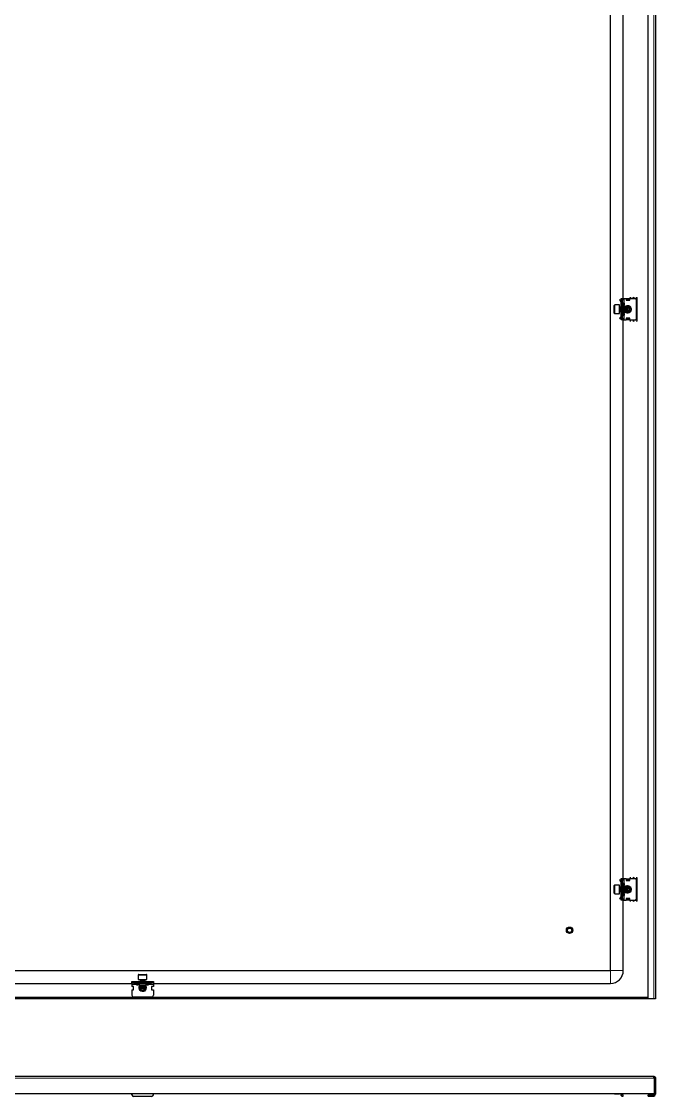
# Model space of a CAD drawing. Header units: millimetres. Extents: x -918 to 2344, y -1328 to 1192.
# Drawn here: x 1606 to 2344, y -1310 to -59 of the extents above; entities that cross this region are included whole.
import ezdxf

# ---------------------------------------------------------------- set-up
doc = ezdxf.new("R2010")
doc.units = ezdxf.units.MM

msp = doc.modelspace()

# ---------------------------------------------------------------- linework, layer by layer
at = {"color": 7, "linetype": 'Continuous', "lineweight": 25}
for p, q in [((2335.67, -1196.11), (2335.67, 958.89)), ((2344.17, 958.89), (2344.17, -1196.11)), ((2291.67, -1163.11), (2291.67, 925.89)), ((2306.67, -381.11), (2306.67, 143.89)), ((2302.61, -382.47), (2302.25, -382.82)), ((2303.23, -383.8), (2302.25, -382.82)), ((2303.58, -383.44), (2302.61, -382.47)), ((2303.23, -383.8), (2303.58, -383.44)), ((2303.67, -383.11), (2303.67, -383.5)), ((2303.67, -384.86), (2304.17, -384.86)), ((2303.67, -384.86), (2303.67, -388.36)), ((2303.96, -382.4), (2304.17, -382.19)), ((2304.17, -381.11), (2306.17, -381.11)), ((2304.17, -381.38), (2304.17, -381.11)), ((2304.17, -405.84), (2304.17, -381.38)), ((2305.17, -383.11), (2305.17, -404.11)), ((2306.17, -381.11), (2306.17, -383.11)), ((2306.17, -381.11), (2307.67, -381.11)), ((2306.17, -404.11), (2306.17, -383.11)), ((2307.67, -386.61), (2306.17, -386.61)), ((2307.67, -381.11), (2310.17, -381.11)), ((2308.17, -386.61), (2307.67, -386.61)), ((2308.17, -388.61), (2308.17, -386.61)), ((2310.17, -381.11), (2310.17, -383.11)), ((2310.17, -383.11), (2314.17, -383.11)), ((2310.42, -381.49), (2310.92, -381.13)), ((2310.92, -381.49), (2310.42, -381.84)), ((2310.42, -381.84), (2310.42, -381.49)), ((2310.42, -382.75), (2310.42, -381.84)), ((2310.42, -383.11), (2310.42, -382.75)), ((2310.92, -381.13), (2310.92, -381.49)), ((2310.92, -381.13), (2313.42, -381.13)), ((2310.92, -381.49), (2313.42, -381.49)), ((2313.42, -381.49), (2313.42, -381.13)), ((2313.42, -381.13), (2313.92, -381.49)), ((2313.92, -381.84), (2313.42, -381.49)), ((2313.92, -381.49), (2313.92, -381.84)), ((2313.92, -381.84), (2313.92, -382.75)), ((2313.92, -382.75), (2313.92, -383.11)), ((2313.97, -381.23), (2313.97, -383.11)), ((2314.17, -381.23), (2313.97, -381.23)), ((2314.17, -383.11), (2314.17, -381.11)), ((2314.17, -381.11), (2320.17, -381.11)), ((2314.67, -381.11), (2314.67, -380.86)), ((2322.17, -404.11), (2322.17, -383.11)), ((2322.67, -406.36), (2322.67, -380.86)), ((2296.17, -398.01), (2296.17, -389.21)), ((2302.17, -388.61), (2296.77, -388.61)), ((2296.77, -398.61), (2302.17, -398.61)), ((2302.17, -398.61), (2302.17, -388.61)), ((2302.78, -390.61), (2302.42, -390.61)), ((2302.42, -396.61), (2302.78, -396.61)), ((2303.17, -391.16), (2302.78, -390.61)), ((2302.78, -392.46), (2302.78, -390.61)), ((2302.78, -396.61), (2302.78, -392.46)), ((2302.78, -396.61), (2303.17, -396.05)), ((2303.56, -390.61), (2303.17, -391.16)), ((2303.17, -392.67), (2303.17, -391.16)), ((2303.17, -396.05), (2303.17, -392.67)), ((2303.17, -396.05), (2303.56, -396.61)), ((2303.78, -390.61), (2303.56, -390.61)), ((2303.56, -392.46), (2303.56, -390.61)), ((2303.56, -396.61), (2303.56, -392.46)), ((2303.56, -396.61), (2303.78, -396.61)), ((2304.17, -388.36), (2303.67, -388.36)), ((2303.67, -388.36), (2303.67, -390.61)), ((2303.67, -396.61), (2303.67, -398.86)), ((2303.67, -398.86), (2304.17, -398.86)), ((2303.67, -398.86), (2303.67, -402.36)), ((2304.17, -391.16), (2303.78, -390.61)), ((2303.78, -392.46), (2303.78, -390.61)), ((2303.78, -396.61), (2303.78, -392.46)), ((2303.78, -396.61), (2304.17, -396.05)), ((2306.49, -389.58), (2308.17, -388.61)), ((2308.17, -398.61), (2306.49, -397.64)), ((2306.67, -389.47), (2306.67, -388.36)), ((2306.67, -388.36), (2307.17, -388.36)), ((2308.17, -389.61), (2306.67, -389.61)), ((2306.67, -397.61), (2308.17, -397.61)), ((2306.67, -398.86), (2306.67, -397.74)), ((2307.17, -398.86), (2306.67, -398.86)), ((2307.17, -388.36), (2308.17, -388.36)), ((2308.17, -398.86), (2307.17, -398.86)), ((2308.17, -397.61), (2308.17, -389.61)), ((2308.56, -390.61), (2308.17, -391.16)), ((2308.17, -396.05), (2308.56, -396.61)), ((2308.17, -400.61), (2308.17, -398.61)), ((2308.78, -390.61), (2308.56, -390.61)), ((2308.56, -392.46), (2308.56, -390.61)), ((2308.56, -396.61), (2308.56, -392.46)), ((2308.56, -396.61), (2308.78, -396.61)), ((2309.17, -391.16), (2308.78, -390.61)), ((2308.78, -392.46), (2308.78, -390.61)), ((2308.78, -396.61), (2308.78, -392.46)), ((2308.78, -396.61), (2309.17, -396.05)), ((2309.56, -390.61), (2309.17, -391.16)), ((2309.17, -392.67), (2309.17, -391.16)), ((2309.17, -396.05), (2309.17, -392.67)), ((2309.17, -396.05), (2309.56, -396.61)), ((2309.78, -390.61), (2309.56, -390.61)), ((2309.56, -392.46), (2309.56, -390.61)), ((2309.56, -396.61), (2309.56, -392.46)), ((2309.56, -396.61), (2309.78, -396.61)), ((2310.17, -391.16), (2309.78, -390.61)), ((2309.78, -392.46), (2309.78, -390.61)), ((2309.78, -396.61), (2309.78, -392.46)), ((2309.78, -396.61), (2310.17, -396.05)), ((2310.09, -391.05), (2310.34, -390.92)), ((2310.34, -396.3), (2310.09, -396.16)), ((2310.56, -390.61), (2310.17, -391.16)), ((2310.17, -392.67), (2310.17, -391.16)), ((2310.17, -396.05), (2310.17, -392.67)), ((2310.17, -396.05), (2310.56, -396.61)), ((2310.78, -390.61), (2310.56, -390.61)), ((2310.56, -392.46), (2310.56, -390.61)), ((2310.56, -396.61), (2310.56, -392.46)), ((2310.56, -396.61), (2310.78, -396.61)), ((2311.17, -391.16), (2310.78, -390.61)), ((2310.78, -392.46), (2310.78, -390.61)), ((2310.78, -396.61), (2310.78, -392.46)), ((2310.78, -396.61), (2311.17, -396.05)), ((2311.38, -390.86), (2311, -390.93)), ((2311.56, -390.61), (2311.17, -391.16)), ((2311.17, -392.67), (2311.17, -391.16)), ((2311.17, -396.05), (2311.17, -392.67)), ((2311.17, -396.05), (2311.56, -396.61)), ((2311.61, -390.61), (2311.56, -390.61)), ((2311.56, -392.46), (2311.56, -390.61)), ((2311.56, -396.61), (2311.56, -392.46)), ((2311.56, -396.61), (2311.61, -396.61)), ((2312.17, -391.16), (2311.61, -390.61)), ((2311.61, -396.61), (2311.61, -390.61)), ((2311.61, -396.61), (2312.17, -396.05)), ((2312.69, -391.05), (2311.86, -390.86)), ((2312.17, -396.05), (2312.17, -391.16)), ((2303.23, -403.42), (2302.25, -404.39)), ((2302.61, -404.75), (2302.25, -404.39)), ((2303.58, -403.77), (2302.61, -404.75)), ((2303.23, -403.42), (2303.58, -403.77)), ((2303.67, -402.36), (2304.17, -402.36)), ((2303.67, -404.11), (2303.67, -403.65)), ((2304.17, -405.02), (2303.96, -404.82)), ((2304.17, -406.11), (2304.17, -405.84)), ((2306.17, -406.11), (2304.17, -406.11)), ((2306.17, -400.61), (2307.67, -400.61)), ((2306.17, -404.11), (2306.17, -406.11)), ((2306.17, -406.11), (2307.67, -406.11)), ((2306.67, -1056.11), (2306.67, -406.11)), ((2307.67, -400.61), (2308.17, -400.61)), ((2307.67, -406.11), (2310.17, -406.11)), ((2314.17, -404.11), (2310.17, -404.11)), ((2310.17, -404.11), (2310.17, -406.11)), ((2310.42, -404.46), (2310.42, -404.11)), ((2310.42, -405.38), (2310.42, -404.46)), ((2310.42, -405.38), (2310.92, -405.73)), ((2310.42, -405.73), (2310.42, -405.38)), ((2310.92, -406.08), (2310.42, -405.73)), ((2313.42, -405.73), (2310.92, -405.73)), ((2310.92, -405.73), (2310.92, -406.08)), ((2313.42, -406.08), (2310.92, -406.08)), ((2313.42, -405.73), (2313.92, -405.38)), ((2313.42, -406.08), (2313.42, -405.73)), ((2313.92, -405.73), (2313.42, -406.08)), ((2313.92, -404.11), (2313.92, -404.46)), ((2313.92, -404.46), (2313.92, -405.38)), ((2313.92, -405.38), (2313.92, -405.73)), ((2313.97, -404.11), (2313.97, -405.99)), ((2313.97, -405.99), (2314.17, -405.99)), ((2314.17, -406.11), (2314.17, -404.11)), ((2314.17, -406.11), (2320.17, -406.11)), ((2314.67, -406.36), (2314.67, -406.11)), ((2302.61, -1057.47), (2302.25, -1057.82)), ((2303.23, -1058.8), (2302.25, -1057.82)), ((2303.58, -1058.44), (2302.61, -1057.47)), ((2303.23, -1058.8), (2303.58, -1058.44)), ((2303.67, -1058.11), (2303.67, -1058.5)), ((2303.67, -1059.86), (2304.17, -1059.86)), ((2303.67, -1059.86), (2303.67, -1063.36)), ((2303.96, -1057.4), (2304.17, -1057.19)), ((2304.17, -1056.11), (2306.17, -1056.11)), ((2304.17, -1056.38), (2304.17, -1056.11)), ((2304.17, -1080.84), (2304.17, -1056.38)), ((2305.17, -1058.11), (2305.17, -1079.11)), ((2306.17, -1056.11), (2306.17, -1058.11)), ((2306.17, -1056.11), (2307.67, -1056.11)), ((2306.17, -1079.11), (2306.17, -1058.11)), ((2307.67, -1061.61), (2306.17, -1061.61)), ((2307.67, -1056.11), (2310.17, -1056.11)), ((2308.17, -1061.61), (2307.67, -1061.61)), ((2308.17, -1063.61), (2308.17, -1061.61)), ((2310.17, -1056.11), (2310.17, -1058.11)), ((2310.17, -1058.11), (2314.17, -1058.11)), ((2310.42, -1056.49), (2310.92, -1056.13)), ((2310.92, -1056.49), (2310.42, -1056.84)), ((2310.42, -1056.84), (2310.42, -1056.49)), ((2310.42, -1057.75), (2310.42, -1056.84)), ((2310.42, -1058.11), (2310.42, -1057.75)), ((2310.92, -1056.13), (2310.92, -1056.49)), ((2310.92, -1056.13), (2313.42, -1056.13)), ((2310.92, -1056.49), (2313.42, -1056.49)), ((2313.42, -1056.49), (2313.42, -1056.13)), ((2313.42, -1056.13), (2313.92, -1056.49)), ((2313.92, -1056.84), (2313.42, -1056.49)), ((2313.92, -1056.49), (2313.92, -1056.84)), ((2313.92, -1056.84), (2313.92, -1057.75)), ((2313.92, -1057.75), (2313.92, -1058.11)), ((2313.97, -1056.23), (2313.97, -1058.11)), ((2314.17, -1056.23), (2313.97, -1056.23)), ((2314.17, -1056.11), (2320.17, -1056.11)), ((2314.17, -1058.11), (2314.17, -1056.11)), ((2314.67, -1056.11), (2314.67, -1055.86)), ((2322.17, -1079.11), (2322.17, -1058.11)), ((2322.67, -1081.36), (2322.67, -1055.86)), ((2296.17, -1073.01), (2296.17, -1064.21)), ((2302.17, -1063.61), (2296.77, -1063.61)), ((2296.77, -1073.61), (2302.17, -1073.61)), ((2302.17, -1073.61), (2302.17, -1063.61)), ((2302.78, -1065.61), (2302.42, -1065.61)), ((2302.42, -1071.61), (2302.78, -1071.61)), ((2303.17, -1066.16), (2302.78, -1065.61)), ((2302.78, -1067.46), (2302.78, -1065.61)), ((2302.78, -1071.61), (2302.78, -1067.46)), ((2302.78, -1071.61), (2303.17, -1071.05)), ((2303.56, -1065.61), (2303.17, -1066.16)), ((2303.17, -1067.67), (2303.17, -1066.16)), ((2303.17, -1071.05), (2303.17, -1067.67)), ((2303.17, -1071.05), (2303.56, -1071.61)), ((2303.78, -1065.61), (2303.56, -1065.61)), ((2303.56, -1067.46), (2303.56, -1065.61)), ((2303.56, -1071.61), (2303.56, -1067.46)), ((2303.56, -1071.61), (2303.78, -1071.61)), ((2304.17, -1063.36), (2303.67, -1063.36)), ((2303.67, -1063.36), (2303.67, -1065.61)), ((2303.67, -1071.61), (2303.67, -1073.86)), ((2303.67, -1073.86), (2304.17, -1073.86)), ((2303.67, -1073.86), (2303.67, -1077.36)), ((2304.17, -1066.16), (2303.78, -1065.61)), ((2303.78, -1067.46), (2303.78, -1065.61)), ((2303.78, -1071.61), (2303.78, -1067.46)), ((2303.78, -1071.61), (2304.17, -1071.05)), ((2306.17, -1075.61), (2307.67, -1075.61)), ((2306.49, -1064.58), (2308.17, -1063.61)), ((2308.17, -1073.61), (2306.49, -1072.64)), ((2306.67, -1064.47), (2306.67, -1063.36)), ((2306.67, -1063.36), (2307.17, -1063.36)), ((2308.17, -1064.61), (2306.67, -1064.61)), ((2306.67, -1072.61), (2308.17, -1072.61)), ((2306.67, -1073.86), (2306.67, -1072.74)), ((2307.17, -1073.86), (2306.67, -1073.86)), ((2307.17, -1063.36), (2308.17, -1063.36)), ((2308.17, -1073.86), (2307.17, -1073.86)), ((2307.67, -1075.61), (2308.17, -1075.61)), ((2308.17, -1072.61), (2308.17, -1064.61)), ((2308.56, -1065.61), (2308.17, -1066.16)), ((2308.17, -1071.05), (2308.56, -1071.61)), ((2308.17, -1075.61), (2308.17, -1073.61)), ((2308.78, -1065.61), (2308.56, -1065.61)), ((2308.56, -1067.46), (2308.56, -1065.61)), ((2308.56, -1071.61), (2308.56, -1067.46)), ((2308.56, -1071.61), (2308.78, -1071.61)), ((2309.17, -1066.16), (2308.78, -1065.61)), ((2308.78, -1067.46), (2308.78, -1065.61)), ((2308.78, -1071.61), (2308.78, -1067.46)), ((2308.78, -1071.61), (2309.17, -1071.05)), ((2309.56, -1065.61), (2309.17, -1066.16)), ((2309.17, -1067.67), (2309.17, -1066.16)), ((2309.17, -1071.05), (2309.17, -1067.67)), ((2309.17, -1071.05), (2309.56, -1071.61)), ((2309.78, -1065.61), (2309.56, -1065.61)), ((2309.56, -1067.46), (2309.56, -1065.61)), ((2309.56, -1071.61), (2309.56, -1067.46)), ((2309.56, -1071.61), (2309.78, -1071.61)), ((2310.17, -1066.16), (2309.78, -1065.61)), ((2309.78, -1067.46), (2309.78, -1065.61)), ((2309.78, -1071.61), (2309.78, -1067.46)), ((2309.78, -1071.61), (2310.17, -1071.05)), ((2310.09, -1066.05), (2310.34, -1065.92)), ((2310.34, -1071.3), (2310.09, -1071.16)), ((2310.56, -1065.61), (2310.17, -1066.16)), ((2310.17, -1067.67), (2310.17, -1066.16)), ((2310.17, -1071.05), (2310.17, -1067.67)), ((2310.17, -1071.05), (2310.56, -1071.61)), ((2310.78, -1065.61), (2310.56, -1065.61)), ((2310.56, -1067.46), (2310.56, -1065.61)), ((2310.56, -1071.61), (2310.56, -1067.46)), ((2310.56, -1071.61), (2310.78, -1071.61)), ((2311.17, -1066.16), (2310.78, -1065.61)), ((2310.78, -1067.46), (2310.78, -1065.61)), ((2310.78, -1071.61), (2310.78, -1067.46)), ((2310.78, -1071.61), (2311.17, -1071.05)), ((2311.38, -1065.86), (2311, -1065.93)), ((2311.56, -1065.61), (2311.17, -1066.16)), ((2311.17, -1067.67), (2311.17, -1066.16)), ((2311.17, -1071.05), (2311.17, -1067.67)), ((2311.17, -1071.05), (2311.56, -1071.61)), ((2311.61, -1065.61), (2311.56, -1065.61)), ((2311.56, -1067.46), (2311.56, -1065.61)), ((2311.56, -1071.61), (2311.56, -1067.46)), ((2311.56, -1071.61), (2311.61, -1071.61)), ((2312.17, -1066.16), (2311.61, -1065.61)), ((2311.61, -1071.61), (2311.61, -1065.61)), ((2311.61, -1071.61), (2312.17, -1071.05)), ((2312.69, -1066.05), (2311.86, -1065.86)), ((2312.17, -1071.05), (2312.17, -1066.16)), ((2303.23, -1078.42), (2302.25, -1079.39)), ((2302.61, -1079.75), (2302.25, -1079.39)), ((2303.58, -1078.77), (2302.61, -1079.75)), ((2303.23, -1078.42), (2303.58, -1078.77)), ((2303.67, -1077.36), (2304.17, -1077.36)), ((2303.67, -1079.11), (2303.67, -1078.65)), ((2304.17, -1080.02), (2303.96, -1079.82)), ((2304.17, -1081.11), (2304.17, -1080.84)), ((2306.17, -1081.11), (2304.17, -1081.11)), ((2306.17, -1079.11), (2306.17, -1081.11)), ((2306.17, -1081.11), (2307.67, -1081.11)), ((2306.67, -1163.11), (2306.67, -1081.11)), ((2307.67, -1081.11), (2310.17, -1081.11)), ((2314.17, -1079.11), (2310.17, -1079.11)), ((2310.17, -1079.11), (2310.17, -1081.11)), ((2310.42, -1079.46), (2310.42, -1079.11)), ((2310.42, -1080.38), (2310.42, -1079.46)), ((2310.42, -1080.38), (2310.92, -1080.73)), ((2310.42, -1080.73), (2310.42, -1080.38)), ((2310.92, -1081.08), (2310.42, -1080.73)), ((2313.42, -1080.73), (2310.92, -1080.73)), ((2310.92, -1080.73), (2310.92, -1081.08)), ((2313.42, -1081.08), (2310.92, -1081.08)), ((2313.42, -1080.73), (2313.92, -1080.38)), ((2313.42, -1081.08), (2313.42, -1080.73)), ((2313.92, -1080.73), (2313.42, -1081.08)), ((2313.92, -1079.11), (2313.92, -1079.46)), ((2313.92, -1079.46), (2313.92, -1080.38)), ((2313.92, -1080.38), (2313.92, -1080.73)), ((2313.97, -1079.11), (2313.97, -1080.99)), ((2313.97, -1080.99), (2314.17, -1080.99)), ((2314.17, -1081.11), (2314.17, -1079.11)), ((2314.17, -1081.11), (2320.17, -1081.11)), ((2314.67, -1081.36), (2314.67, -1081.11)), ((1202.67, -1163.11), (2291.67, -1163.11)), ((1734.67, -1177.61), (1734.67, -1175.61)), ((1734.67, -1175.61), (1734.94, -1175.61)), ((1734.94, -1175.61), (1759.4, -1175.61)), ((1742.17, -1168.21), (1742.17, -1173.61)), ((1742.17, -1173.61), (1751.79, -1173.61)), ((1742.77, -1167.61), (1751.23, -1167.61)), ((1744.17, -1173.86), (1744.17, -1174.22)), ((1744.17, -1174.22), (1744.72, -1174.61)), ((1744.17, -1174.22), (1746.02, -1174.22)), ((1744.72, -1174.61), (1744.17, -1175)), ((1744.17, -1175), (1744.17, -1175.22)), ((1744.17, -1175), (1746.02, -1175)), ((1744.17, -1175.22), (1744.72, -1175.61)), ((1744.17, -1175.22), (1746.02, -1175.22)), ((1744.72, -1174.61), (1746.23, -1174.61)), ((1746.02, -1174.22), (1750.17, -1174.22)), ((1746.02, -1175), (1750.17, -1175)), ((1746.02, -1175.22), (1750.17, -1175.22)), ((1746.23, -1174.61), (1749.61, -1174.61)), ((1749.61, -1174.61), (1750.17, -1174.22)), ((1750.17, -1175), (1749.61, -1174.61)), ((1749.61, -1175.61), (1750.17, -1175.22)), ((1750.17, -1174.22), (1750.17, -1173.86)), ((1750.17, -1175.22), (1750.17, -1175)), ((1751.23, -1167.61), (1751.57, -1167.61)), ((1751.79, -1173.61), (1752.17, -1173.61)), ((1752.17, -1173.61), (1752.17, -1168.21)), ((1759.4, -1175.61), (1759.67, -1175.61)), ((1759.67, -1175.61), (1759.67, -1177.61)), ((1202.67, -1178.11), (1734.67, -1178.11)), ((1736.67, -1177.61), (1734.67, -1177.61)), ((1734.67, -1177.61), (1734.67, -1179.11)), ((1734.67, -1179.11), (1734.67, -1181.61)), ((1736.67, -1181.61), (1734.67, -1181.61)), ((1734.67, -1185.61), (1734.67, -1191.61)), ((1734.67, -1185.61), (1736.67, -1185.61)), ((1757.67, -1176.61), (1736.67, -1176.61)), ((1736.67, -1177.61), (1757.67, -1177.61)), ((1736.67, -1185.61), (1736.67, -1181.61)), ((1740.17, -1177.61), (1740.17, -1179.11)), ((1740.17, -1178.11), (1743.03, -1178.11)), ((1740.17, -1179.11), (1740.17, -1179.61)), ((1740.17, -1179.61), (1742.17, -1179.61)), ((1742.17, -1179.61), (1743.14, -1177.93)), ((1743.17, -1178.11), (1743.17, -1179.61)), ((1743.17, -1179.61), (1751.17, -1179.61)), ((1744.72, -1179.61), (1744.17, -1180)), ((1744.17, -1180), (1744.17, -1180.22)), ((1744.17, -1180), (1746.02, -1180)), ((1744.17, -1180.22), (1744.72, -1180.61)), ((1744.17, -1180.22), (1746.02, -1180.22)), ((1744.72, -1180.61), (1744.17, -1181)), ((1744.17, -1181), (1744.17, -1181.22)), ((1744.17, -1181), (1746.02, -1181)), ((1744.17, -1181.22), (1744.72, -1181.61)), ((1744.17, -1181.22), (1746.02, -1181.22)), ((1744.72, -1181.61), (1744.17, -1182)), ((1744.17, -1182), (1744.17, -1182.22)), ((1744.17, -1182), (1746.02, -1182)), ((1744.17, -1182.22), (1744.72, -1182.61)), ((1744.17, -1182.22), (1746.02, -1182.22)), ((1744.72, -1182.61), (1744.17, -1183)), ((1744.17, -1183), (1744.17, -1183.05)), ((1744.17, -1183), (1746.02, -1183)), ((1744.17, -1183.05), (1744.72, -1183.61)), ((1744.17, -1183.05), (1749.94, -1183.05)), ((1744.49, -1182.44), (1744.42, -1182.82)), ((1744.42, -1183.3), (1744.6, -1184.13)), ((1744.48, -1181.78), (1744.61, -1181.53)), ((1744.72, -1180.61), (1746.23, -1180.61)), ((1744.72, -1181.61), (1746.23, -1181.61)), ((1744.72, -1182.61), (1746.23, -1182.61)), ((1744.72, -1183.61), (1749.43, -1183.61)), ((1746.02, -1180), (1750.17, -1180)), ((1746.02, -1180.22), (1750.17, -1180.22)), ((1746.02, -1181), (1750.17, -1181)), ((1746.02, -1181.22), (1750.17, -1181.22)), ((1746.02, -1182), (1750.17, -1182)), ((1746.02, -1182.22), (1750.17, -1182.22)), ((1746.02, -1183), (1750.17, -1183)), ((1746.23, -1180.61), (1749.61, -1180.61)), ((1746.23, -1181.61), (1749.61, -1181.61)), ((1746.23, -1182.61), (1749.61, -1182.61)), ((1749.43, -1183.61), (1749.61, -1183.61)), ((1750.17, -1180), (1749.61, -1179.61)), ((1749.61, -1180.61), (1750.17, -1180.22)), ((1750.17, -1181), (1749.61, -1180.61)), ((1749.61, -1181.61), (1750.17, -1181.22)), ((1750.17, -1182), (1749.61, -1181.61)), ((1749.61, -1182.61), (1750.17, -1182.22)), ((1750.17, -1183), (1749.61, -1182.61)), ((1749.61, -1183.61), (1750.17, -1183.05)), ((1749.72, -1181.53), (1749.86, -1181.78)), ((1749.94, -1183.05), (1750.17, -1183.05)), ((1750.17, -1180.22), (1750.17, -1180)), ((1750.17, -1181.22), (1750.17, -1181)), ((1750.17, -1182.22), (1750.17, -1182)), ((1750.17, -1183.05), (1750.17, -1183)), ((1751.17, -1179.61), (1751.17, -1178.11)), ((1751.2, -1177.93), (1752.17, -1179.61)), ((1751.3, -1178.11), (1754.17, -1178.11)), ((1752.17, -1179.61), (1754.17, -1179.61)), ((1754.17, -1179.11), (1754.17, -1177.61)), ((1754.17, -1179.61), (1754.17, -1179.11)), ((1759.67, -1177.61), (1757.67, -1177.61)), ((1759.67, -1181.61), (1757.67, -1181.61)), ((1757.67, -1181.61), (1757.67, -1185.61)), ((1757.67, -1185.61), (1759.67, -1185.61)), ((1759.67, -1177.61), (1759.67, -1179.11)), ((1759.67, -1178.11), (2291.67, -1178.11)), ((1759.67, -1179.11), (1759.67, -1181.61)), ((1759.67, -1185.61), (1759.67, -1191.61)), ((2335.67, -1194.61), (1158.67, -1194.61)), ((2335.67, -1196.11), (1158.67, -1196.11)), ((1736.67, -1193.61), (1757.67, -1193.61)), ((2342.07, -1196.11), (2335.67, -1196.11)), ((2344.17, -1196.11), (2342.07, -1196.11)), ((1152.27, -1286.06), (2342.07, -1286.06)), ((1741.38, -1285.76), (1741.38, -1286.06)), ((1741.38, -1285.76), (1752.95, -1285.76)), ((1752.95, -1286.06), (1752.95, -1285.76)), ((2305.88, -1285.76), (2305.88, -1286.06)), ((2305.88, -1285.76), (2317.04, -1285.76)), ((2317.04, -1285.76), (2317.45, -1285.76)), ((2317.45, -1286.06), (2317.45, -1285.76)), ((2342.41, -1287.69), (2342.47, -1288.16)), ((2342.47, -1288.16), (2342.47, -1306.06)), ((2344.17, -1288.16), (2342.67, -1288.16)), ((2342.67, -1288.16), (2342.67, -1306.96)), ((2344.17, -1288.16), (2344.17, -1306.96)), ((1151.87, -1306.06), (2342.47, -1306.06)), ((1734.67, -1307.56), (1734.67, -1306.06)), ((1757.67, -1309.56), (1736.67, -1309.56)), ((1759.67, -1307.56), (1759.67, -1306.06)), ((2296.77, -1306.56), (2302.17, -1306.56)), ((2302.17, -1306.56), (2302.17, -1306.06)), ((2303.67, -1306.56), (2304.17, -1306.56)), ((2304.17, -1307.56), (2304.17, -1306.06)), ((2304.17, -1308.56), (2304.17, -1307.56)), ((2304.17, -1308.56), (2305.17, -1309.56)), ((2306.17, -1309.56), (2305.17, -1309.56)), ((2306.17, -1307.56), (2306.17, -1306.06)), ((2306.17, -1307.56), (2306.17, -1309.56)), ((2335.67, -1309.06), (2335.67, -1307.56)), ((2335.67, -1307.56), (2342.07, -1307.56)), ((2335.67, -1309.06), (2342.07, -1309.06))]:
    msp.add_line(p, q, dxfattribs=at)
at = {"color": 8, "linetype": 'Continuous', "lineweight": 18}
for p, q in [((2342.07, 958.89), (2342.07, -1196.11)), ((2304.17, -383.11), (2303.67, -383.11)), ((2304.17, -382.61), (2303.96, -382.4)), ((2306.17, -383.11), (2305.17, -383.11)), ((2307.17, -388.36), (2307.17, -386.61)), ((2307.67, -386.61), (2307.67, -381.11)), ((2313.92, -382.75), (2310.42, -382.75)), ((2314.67, -380.86), (2318.67, -380.86)), ((2322.67, -380.86), (2318.67, -380.86)), ((2296.77, -388.61), (2296.77, -398.61)), ((2302.42, -390.61), (2302.42, -396.38)), ((2302.42, -396.38), (2302.42, -396.61)), ((2306.67, -389.61), (2306.67, -397.61)), ((2307.17, -400.61), (2307.17, -398.86)), ((2304.17, -404.11), (2303.67, -404.11)), ((2304.17, -404.61), (2303.96, -404.82)), ((2305.17, -404.11), (2306.17, -404.11)), ((2307.67, -406.11), (2307.67, -400.61)), ((2310.42, -404.46), (2313.92, -404.46)), ((2318.67, -406.36), (2314.67, -406.36)), ((2322.67, -406.36), (2318.67, -406.36)), ((2304.17, -1058.11), (2303.67, -1058.11)), ((2304.17, -1057.61), (2303.96, -1057.4)), ((2306.17, -1058.11), (2305.17, -1058.11)), ((2307.17, -1063.36), (2307.17, -1061.61)), ((2307.67, -1061.61), (2307.67, -1056.11)), ((2313.92, -1057.75), (2310.42, -1057.75)), ((2314.67, -1055.86), (2318.67, -1055.86)), ((2322.67, -1055.86), (2318.67, -1055.86)), ((2296.77, -1063.61), (2296.77, -1073.61)), ((2302.42, -1065.61), (2302.42, -1071.38)), ((2302.42, -1071.38), (2302.42, -1071.61)), ((2306.67, -1064.61), (2306.67, -1072.61)), ((2307.17, -1075.61), (2307.17, -1073.86)), ((2307.67, -1081.11), (2307.67, -1075.61)), ((2304.17, -1079.11), (2303.67, -1079.11)), ((2304.17, -1079.61), (2303.96, -1079.82)), ((2305.17, -1079.11), (2306.17, -1079.11)), ((2310.42, -1079.46), (2313.92, -1079.46)), ((2318.67, -1081.36), (2314.67, -1081.36)), ((2322.67, -1081.36), (2318.67, -1081.36)), ((2291.67, -1163.11), (2306.67, -1163.11)), ((2291.67, -1163.11), (2291.67, -1178.11)), ((1751.79, -1168.21), (1742.17, -1168.21)), ((1750.17, -1173.86), (1744.17, -1173.86)), ((1752.17, -1168.21), (1751.79, -1168.21)), ((1734.67, -1179.11), (1740.17, -1179.11)), ((1736.67, -1176.61), (1736.67, -1177.61)), ((1751.17, -1178.11), (1743.17, -1178.11)), ((1754.17, -1179.11), (1759.67, -1179.11)), ((1757.67, -1177.61), (1757.67, -1176.61)), ((2335.67, -1194.01), (1158.67, -1194.01)), ((1151.87, -1288.16), (2342.47, -1288.16)), ((2296.77, -1306.06), (2296.77, -1306.56)), ((2304.17, -1307.56), (2306.17, -1307.56)), ((2342.07, -1307.56), (2342.07, -1309.06)), ((2342.67, -1306.96), (2344.17, -1306.96))]:
    msp.add_line(p, q, dxfattribs=at)
at = {"color": 7, "linetype": 'Continuous', "lineweight": 25, "flags": 128}
for points in [[(2311, -396.29), (2311.13, -396.31), (2311.38, -396.35)], [(2311, -1071.29), (2311.13, -1071.31), (2311.38, -1071.35)], [(1749.91, -1182.82), (1749.87, -1182.57), (1749.85, -1182.44)]]:
    msp.add_lwpolyline(points, dxfattribs=at)
at = {"color": 7, "linetype": 'Continuous', "lineweight": 25}
for radius in [3.75, 3, 2.5]:
    msp.add_circle((2244.17, -1116.11), radius, dxfattribs=at)
for centre, radius, start, end in [((2304.67, -383.11), 1, 135, 180), ((2303.17, -383.11), 2, 0, 60), ((2320.17, -383.11), 2, 0, 90), ((2296.77, -389.21), 0.6, 90, 180), ((2296.77, -398.01), 0.6, 180, 270), ((2302.42, -390.36), 0.25, 180, 270), ((2302.42, -396.86), 0.25, 90, 180), ((2306.67, -389.11), 0.5, 180, 270), ((2306.67, -398.11), 0.5, 90, 180), ((2311.67, -393.61), 4, 90, 134.28235), ((2311.67, -393.61), 4, 225.71765, 90), ((2311.67, -393.61), 3, 254.33161, 105.66839), ((2311.67, -393.61), 2.76, 274.01261, 68.2426), ((2311.67, -393.61), 2.45, 281.79772, 78.20228), ((2304.67, -404.11), 1, 180, 225), ((2303.17, -404.11), 2, 300, 0), ((2320.17, -404.11), 2, 270, 0), ((2304.67, -1058.11), 1, 135, 180), ((2303.17, -1058.11), 2, 0, 60), ((2320.17, -1058.11), 2, 0, 90), ((2296.77, -1064.21), 0.6, 90, 180), ((2296.77, -1073.01), 0.6, 180, 270), ((2302.42, -1065.36), 0.25, 180, 270), ((2302.42, -1071.86), 0.25, 90, 180), ((2306.67, -1064.11), 0.5, 180, 270), ((2306.67, -1073.11), 0.5, 90, 180), ((2311.67, -1068.61), 4, 90, 134.28235), ((2311.67, -1068.61), 4, 225.71765, 90), ((2311.67, -1068.61), 3, 254.33161, 105.66839), ((2311.67, -1068.61), 2.76, 274.01261, 68.2426), ((2311.67, -1068.61), 2.45, 281.79772, 78.20228), ((2304.67, -1079.11), 1, 180, 225), ((2303.17, -1079.11), 2, 300, 0), ((2320.17, -1079.11), 2, 270, 0), ((2291.67, -1163.11), 15, 270, 0), ((1736.67, -1174.61), 2, 210, 270), ((1742.77, -1168.21), 0.6, 90, 180), ((1743.92, -1173.86), 0.25, 0, 90), ((1750.42, -1173.86), 0.25, 90, 180), ((1751.57, -1168.21), 0.6, 0, 90), ((1757.67, -1174.61), 2, 270, 330), ((1742.67, -1178.11), 0.5, 0, 90), ((1747.17, -1183.11), 4, 135.71765, 0), ((1747.17, -1183.11), 3, 164.33161, 15.66839), ((1747.17, -1183.11), 2.76, 201.7574, 355.98739), ((1747.17, -1183.11), 2.45, 191.79772, 291.7574), ((1747.17, -1183.11), 2.45, 291.7574, 348.20228), ((1747.17, -1183.11), 4, 0, 44.28235), ((1751.67, -1178.11), 0.5, 90, 180), ((1736.67, -1191.61), 2, 180, 270), ((1757.67, -1191.61), 2, 270, 0), ((1736.67, -1307.56), 2, 180, 270), ((1757.67, -1307.56), 2, 270, 0), ((2296.77, -1305.96), 0.6, 189.59407, 270), ((2342.07, -1306.96), 2.1, 270, 0), ((2342.07, -1306.96), 0.6, 270, 0)]:
    msp.add_arc(centre, radius, start, end, dxfattribs=at)
at = {"color": 8, "linetype": 'Continuous', "lineweight": 18}
for centre, start, end in [((2311.67, -393.61), 218.94244, 90), ((2311.67, -393.61), 90, 141.05756), ((2311.67, -1068.61), 218.94244, 90), ((2311.67, -1068.61), 90, 141.05756), ((1747.17, -1183.11), 128.94244, 0), ((1747.17, -1183.11), 0, 51.05756)]:
    msp.add_arc(centre, 4.5, start, end, dxfattribs=at)
at = {"color": 7, "linetype": 'Continuous', "lineweight": 25}
for points, knots in [([(2303.67, -384.86), (2303.65, -384.67), (2303.61, -384.38), (2303.43, -384.03), (2303.3, -383.87), (2303.23, -383.8)], [0, 0, 0, 0, 0.4850424, 0.7384039, 1, 1, 1, 1]), ([(2304.17, -384.86), (2304.14, -384.62), (2304.09, -384.13), (2303.8, -383.67), (2303.61, -383.47), (2303.58, -383.44)], [0, 0, 0, 0, 0.4618628, 0.9237257, 1, 1, 1, 1]), ([(2314.67, -380.86), (2314.71, -380.74), (2314.81, -380.5), (2314.95, -380.15), (2315.1, -379.82), (2315.19, -379.63), (2315.24, -379.54)], [0, 0, 0, 0, 0.2474545, 0.5020799, 0.7495343, 1, 1, 1, 1]), ([(2318.1, -379.55), (2318.17, -379.7), (2318.35, -380.05), (2318.54, -380.54), (2318.65, -380.82), (2318.67, -380.86)], [0, 0, 0, 0, 0.4154826, 0.9171518, 1, 1, 1, 1]), ([(2318.67, -380.86), (2318.76, -380.61), (2318.95, -380.13), (2319.14, -379.73), (2319.24, -379.54)], [0, 0, 0, 0, 0.50206541, 1, 1, 1, 1]), ([(2322.1, -379.55), (2322.17, -379.7), (2322.35, -380.05), (2322.54, -380.54), (2322.65, -380.82), (2322.67, -380.86)], [0, 0, 0, 0, 0.4154826, 0.9171518, 1, 1, 1, 1]), ([(2303.23, -403.42), (2303.35, -403.27), (2303.53, -403.04), (2303.65, -402.66), (2303.66, -402.46), (2303.67, -402.36)], [0, 0, 0, 0, 0.4850424, 0.7384039, 1, 1, 1, 1]), ([(2303.58, -403.77), (2303.73, -403.58), (2304.04, -403.21), (2304.16, -402.68), (2304.17, -402.4), (2304.17, -402.36)], [0, 0, 0, 0, 0.4618628, 0.9237257, 1, 1, 1, 1]), ([(2315.24, -407.67), (2315.16, -407.51), (2314.99, -407.17), (2314.79, -406.68), (2314.68, -406.4), (2314.67, -406.36)], [0, 0, 0, 0, 0.4154826, 0.9171518, 1, 1, 1, 1]), ([(2318.67, -406.36), (2318.57, -406.6), (2318.38, -407.09), (2318.19, -407.48), (2318.1, -407.68)], [0, 0, 0, 0, 0.5020654, 1, 1, 1, 1]), ([(2319.24, -407.67), (2319.16, -407.51), (2318.99, -407.17), (2318.79, -406.68), (2318.68, -406.4), (2318.67, -406.36)], [0, 0, 0, 0, 0.4154826, 0.91715183, 1, 1, 1, 1]), ([(2322.67, -406.36), (2322.57, -406.6), (2322.38, -407.09), (2322.19, -407.48), (2322.1, -407.68)], [0, 0, 0, 0, 0.5020654, 1, 1, 1, 1]), ([(2303.67, -1059.86), (2303.65, -1059.67), (2303.61, -1059.38), (2303.43, -1059.03), (2303.3, -1058.87), (2303.23, -1058.8)], [0, 0, 0, 0, 0.4850424, 0.7384039, 1, 1, 1, 1]), ([(2304.17, -1059.86), (2304.14, -1059.62), (2304.09, -1059.13), (2303.8, -1058.67), (2303.61, -1058.47), (2303.58, -1058.44)], [0, 0, 0, 0, 0.4618628, 0.9237257, 1, 1, 1, 1]), ([(2314.67, -1055.86), (2314.71, -1055.74), (2314.81, -1055.5), (2314.95, -1055.15), (2315.1, -1054.82), (2315.19, -1054.63), (2315.24, -1054.54)], [0, 0, 0, 0, 0.2474545, 0.5020799, 0.7495343, 1, 1, 1, 1]), ([(2318.1, -1054.55), (2318.17, -1054.7), (2318.35, -1055.05), (2318.54, -1055.54), (2318.65, -1055.82), (2318.67, -1055.86)], [0, 0, 0, 0, 0.4154826, 0.9171518, 1, 1, 1, 1]), ([(2318.67, -1055.86), (2318.76, -1055.61), (2318.95, -1055.13), (2319.14, -1054.73), (2319.24, -1054.54)], [0, 0, 0, 0, 0.50206541, 1, 1, 1, 1]), ([(2322.1, -1054.55), (2322.17, -1054.7), (2322.35, -1055.05), (2322.54, -1055.54), (2322.65, -1055.82), (2322.67, -1055.86)], [0, 0, 0, 0, 0.4154826, 0.91715183, 1, 1, 1, 1]), ([(2303.23, -1078.42), (2303.35, -1078.27), (2303.53, -1078.04), (2303.65, -1077.66), (2303.66, -1077.46), (2303.67, -1077.36)], [0, 0, 0, 0, 0.4850424, 0.7384039, 1, 1, 1, 1]), ([(2303.58, -1078.77), (2303.73, -1078.58), (2304.04, -1078.21), (2304.16, -1077.68), (2304.17, -1077.4), (2304.17, -1077.36)], [0, 0, 0, 0, 0.4618628, 0.9237257, 1, 1, 1, 1]), ([(2315.24, -1082.67), (2315.16, -1082.51), (2314.99, -1082.17), (2314.79, -1081.68), (2314.68, -1081.4), (2314.67, -1081.36)], [0, 0, 0, 0, 0.4154826, 0.9171518, 1, 1, 1, 1]), ([(2318.67, -1081.36), (2318.57, -1081.6), (2318.38, -1082.09), (2318.19, -1082.48), (2318.1, -1082.68)], [0, 0, 0, 0, 0.5020654, 1, 1, 1, 1]), ([(2319.24, -1082.67), (2319.16, -1082.51), (2318.99, -1082.17), (2318.79, -1081.68), (2318.68, -1081.4), (2318.67, -1081.36)], [0, 0, 0, 0, 0.4154826, 0.9171518, 1, 1, 1, 1]), ([(2322.67, -1081.36), (2322.57, -1081.6), (2322.38, -1082.09), (2322.19, -1082.48), (2322.1, -1082.68)], [0, 0, 0, 0, 0.5020654, 1, 1, 1, 1]), ([(2342.07, -1286.06), (2342.34, -1286.06), (2342.61, -1286.12), (2343.13, -1286.33), (2343.36, -1286.48), (2343.75, -1286.87), (2343.9, -1287.1), (2344.11, -1287.62), (2344.17, -1287.89), (2344.17, -1288.16)], [0, 0, 0, 0, 0.25, 0.25, 0.5, 0.5, 0.75, 0.75, 1, 1, 1, 1]), ([(2342.47, -1288.16), (2342.43, -1287.89), (2342.4, -1287.62), (2342.33, -1287.11), (2342.3, -1286.87), (2342.23, -1286.49), (2342.2, -1286.33), (2342.13, -1286.12), (2342.1, -1286.06), (2342.07, -1286.06)], [0, 0, 0, 0, 0.25, 0.25, 0.5, 0.5, 0.75, 0.75, 1, 1, 1, 1]), ([(2342.41, -1287.69), (2342.44, -1287.71), (2342.61, -1287.81), (2342.64, -1288.01), (2342.67, -1288.16)], [0, 0, 0, 0, 0.2077128, 1, 1, 1, 1]), ([(2303.67, -1306.56), (2303.65, -1306.46), (2303.61, -1306.31), (2303.47, -1306.14), (2303.39, -1306.08), (2303.37, -1306.06)], [0, 0, 0, 0, 0.6029704, 0.9179315, 1, 1, 1, 1]), ([(2304.17, -1306.56), (2304.15, -1306.47), (2304.11, -1306.3), (2303.87, -1306.14), (2303.76, -1306.06)], [0, 0, 0, 0, 0.5741301, 1, 1, 1, 1])]:
    msp.add_open_spline(points, degree=3, knots=knots, dxfattribs=at)

doc.saveas('drawing.dxf')
